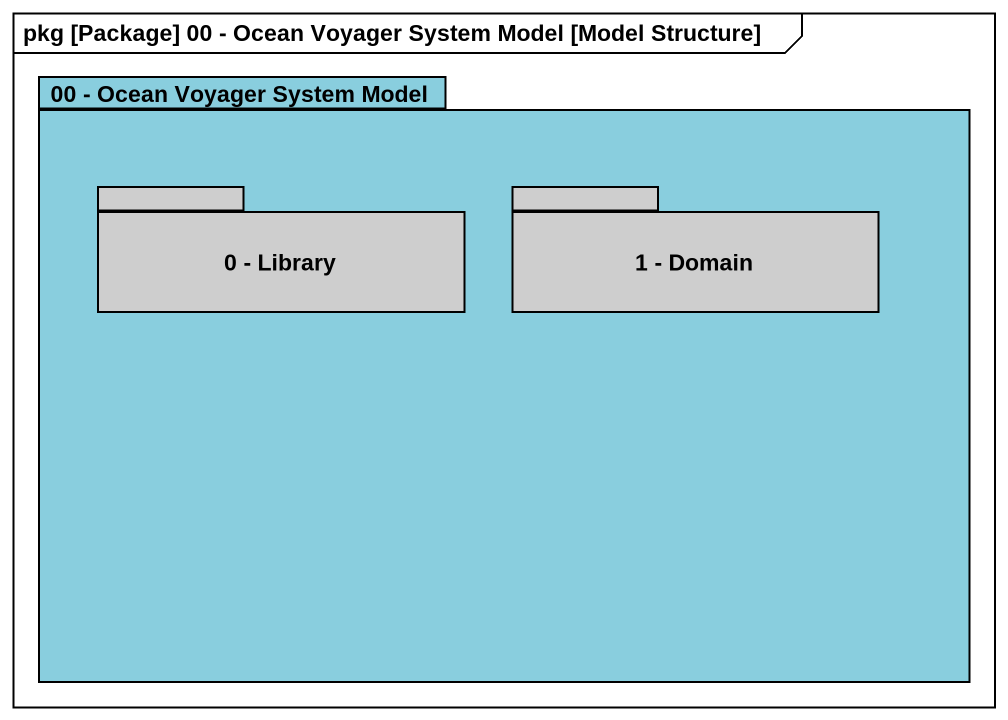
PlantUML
@startuml
mainframe pkg [Package] 00 - Ocean Voyager System Model [Model Structure]
package "00 - Ocean Voyager System Model" as p00_Ocean_Voyager_System #89CEDE {
  package "0 - Library" as p0_Library #CECECE {
  }
  package "1 - Domain" as p1_Domain #CECECE {
  }
}
@enduml
